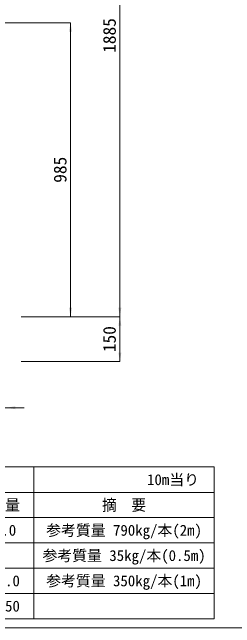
# Model space of a CAD drawing. Units: millimetres at full size. Extents: x 187207 to 255567, y 882048 to 905686.
# Drawn here: x 211339 to 212086, y 882048 to 884111 of the extents above; entities that cross this region are included whole.
import ezdxf
from ezdxf.enums import TextEntityAlignment as Align

# ---------------------------------------------------------------- set-up
doc = ezdxf.new("R2010")
doc.units = ezdxf.units.MM
doc.header["$LTSCALE"] = 20
for name, color, linetype, lineweight in [('Defpoints_3', 8, 'Continuous', 0), ('図枠', 5, 'Continuous', 13), ('寸法・材料表', 7, 'Continuous', 13), ('寸法線', 7, 'Continuous', 13)]:
    doc.layers.add(name, color=color, linetype=linetype, lineweight=lineweight)
doc.styles.add('ＭＳ ゴシック', font='')
doc.styles.add('ＭＳ Ｐゴシック', font='')
doc.styles.get('ＭＳ ゴシック').set_extended_font_data('MS Gothic')
doc.styles.get('ＭＳ Ｐゴシック').set_extended_font_data('MS PGothic')

# ---------------------------------------------------------------- blocks, each defined once
blk = doc.blocks.new('filled_arrow')
at = {"color": 0, "linetype": 'Continuous', "lineweight": -2}
blk.add_solid([(7.5, 1.25), (0, 0), (7.5, -1.25)], dxfattribs=at)

msp = doc.modelspace()

# ---------------------------------------------------------------- linework, layer by layer
at = {"layer": 'Defpoints_3'}
for p, q in [((210077.92, 882587.01), (212016.83, 882587.01)), ((211411.83, 882587.01), (211411.83, 882501.83)), ((212016.83, 882587.01), (212016.83, 882501.83))]:
    msp.add_line(p, q, dxfattribs=at)
at = {"layer": '図枠'}
msp.add_line((194897.37, 882048.33), (214497.37, 882048.33), dxfattribs=at)
at = {"layer": '寸法・材料表'}
for p, q in [((210077.92, 882501.83), (212016.83, 882501.83)), ((211411.83, 882501.83), (211411.83, 882078.33)), ((212016.83, 882501.83), (212016.83, 882078.33)), ((210077.92, 882417.13), (212016.83, 882417.13)), ((210077.92, 882332.43), (212016.83, 882332.43)), ((210077.92, 882247.73), (212016.83, 882247.73)), ((210077.92, 882163.03), (212016.83, 882163.03)), ((210077.92, 882078.33), (212016.83, 882078.33))]:
    msp.add_line(p, q, dxfattribs=at)
at = {"layer": '寸法線'}
for p, q in [((211700.22, 883090.37), (211700.22, 884975.37)), ((211199.37, 884075.37), (211534.7, 884075.37)), ((211534.7, 884075.37), (211534.7, 883090.37)), ((211369.19, 883090.37), (211700.22, 883090.37)), ((211369.19, 883090.37), (211534.7, 883090.37)), ((211369.19, 883090.37), (211700.22, 883090.37)), ((211700.22, 882940.37), (211700.22, 883090.37)), ((211369.37, 882940.37), (211700.22, 882940.37)), ((211159.37, 882785.43), (211379.37, 882785.43))]:
    msp.add_line(p, q, dxfattribs=at)

# ---------------------------------------------------------------- block references
at = {"layer": '寸法線', "xscale": 4, "yscale": 4}
for p, rotation in [((211534.7, 884075.37), 270), ((211534.7, 883090.37), 90), ((211700.22, 883090.37), 90), ((211700.22, 883090.37), 270), ((211700.22, 882940.37), 90)]:
    msp.add_blockref('filled_arrow', p, dxfattribs=dict(at, rotation=rotation))
msp.add_blockref('filled_arrow', (211319.37, 882785.43), dxfattribs=at)

# ---------------------------------------------------------------- texts
at = {"layer": '寸法・材料表', "style": 'ＭＳ ゴシック'}
msp.add_text('10m当り\u3000', height=36.55, dxfattribs=at).set_placement((212015.66, 882544.42), align=Align.MIDDLE_RIGHT)
for s, p in [('数量', (211315.03, 882459.48)), ('5.0', (211315.03, 882374.78)), ('参考質量 790kg/本(2m)', (211714.33, 882374.78)), ('参考質量 35kg/本(0.5m)', (211714.33, 882290.08)), ('10.0', (211315.03, 882205.38)), ('参考質量 350kg/本(1m)', (211714.33, 882205.38)), ('6.50', (211315.03, 882120.68))]:
    msp.add_text(s, height=36.55, dxfattribs=at).set_placement(p, align=Align.MIDDLE_CENTER)
at = {"layer": '寸法・材料表', "style": 'ＭＳ Ｐゴシック', "width": 0.95}
msp.add_text('摘\u3000要', height=38.1, dxfattribs=at).set_placement((211714.33, 882459.48), align=Align.MIDDLE_CENTER)
at = {"layer": '寸法線', "style": 'ＭＳ ゴシック'}
for s, p in [('1885', (211665.22, 884032.87)), ('985', (211499.7, 883582.87)), ('150', (211665.22, 883015.37))]:
    msp.add_text(s, height=42.72, rotation=90, dxfattribs=at).set_placement(p, align=Align.MIDDLE_CENTER)

doc.saveas('drawing.dxf')
